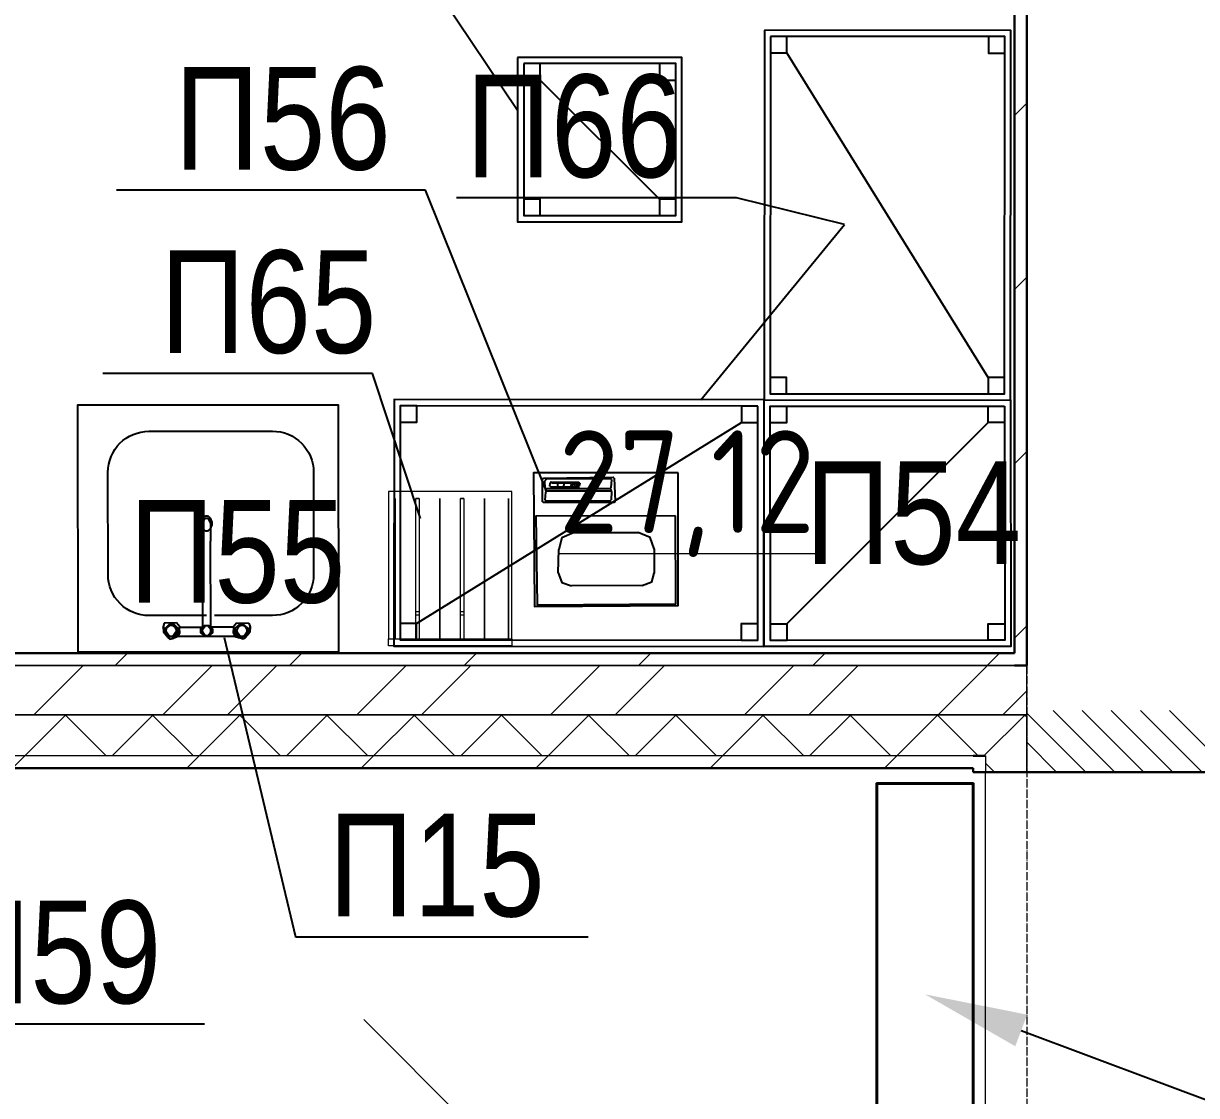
# Model space of a CAD drawing. Header units: millimetres. Extents: x -215207 to 92095, y -30385 to 123050.
# Drawn here: x -148776 to -145922, y 26559 to 29169 of the extents above; entities that cross this region are included whole.
import ezdxf
from ezdxf import colors
from ezdxf.entities.mleader import LeaderData, LeaderLine
from ezdxf.enums import TextEntityAlignment as Align
from ezdxf.math import Vec2, Vec3

# ---------------------------------------------------------------- set-up
doc = ezdxf.new("R2010")
doc.units = ezdxf.units.MM
doc.linetypes.add('ADSK_Линия сетки', pattern=[25, 20, -2.5, 0, -2.5])
doc.linetypes.add('ADSK_Штриховая_ш2 п1_5', pattern=[4.5, 3, -1.5])
for name, color, linetype in [('PDF _Геометрия', 7, 'Continuous'), ('Мультивыноски отполение', 7, 'Continuous'), ('ТХ', 5, 'Continuous'), ('ТХ_(нейтральное оборудование_мебель)', 32, 'Continuous'), ('ТХ_ПД_ВК (мойки_раковины_трапы_поддоны_пол.краны)', 150, 'Continuous'), ('ТХ_ПД_ЭО (все электрическое оборудование - кроме вытяжных зонтов)', 20, 'Continuous')]:
    doc.layers.add(name, color=color, linetype=linetype)
for name, color, linetype, lineweight in [('Двери', 7, 'Continuous', 9), ('ДОНМ_ТХ_Анно', 84, 'Continuous', 20), ('Марки помещений', 7, 'Continuous', 20), ('Оборудование', 7, 'Continuous', 20), ('Оборудование пищеблок', 7, 'Continuous', 9), ('Оси', 7, 'Continuous', 9), ('Радиаторы отопления', 10, 'Continuous', 40), ('Стены внутренние', 7, 'Continuous', 20), ('Стены наружные', 7, 'Continuous', 20), ('Стены штриховка', 7, 'Continuous', 9), ('ТХ Оборудование ПРОЧЕЕ', 7, 'Continuous', 20)]:
    doc.layers.add(name, color=color, linetype=linetype, lineweight=lineweight)
doc.styles.add('DCAD_TEXT', font='GOST_Common.ttf', dxfattribs={"height": 180})
doc.styles.add('GOST Common_3', font='GOST_Common.ttf', dxfattribs={"width": 0.9, "height": 2.5})
doc.styles.add('ТХ_ДОНМ', font='ARIALN.TTF')

# ---------------------------------------------------------------- blocks, each defined once
blk = doc.blocks.new('1 этаж 21082025')
at = {"layer": 'Двери', "linetype": 'ADSK_Штриховая_ш2 п1_5'}
for p, q in [((53600, -3945), (53600, -4095)), ((53600, -4095), (54150, -4095))]:
    blk.add_line(p, q, dxfattribs=at)
at = {"layer": 'Двери', "linetype": 'Continuous', "lineweight": 18}
for p, q in [((53600, -3951.4), (53743.6, -4095)), ((53664.3, -3945), (53814.3, -4095)), ((53735, -3945), (53885, -4095)), ((53805.7, -3945), (53955.7, -4095)), ((53876.4, -3945), (54026.4, -4095)), ((53947.1, -3945), (54097.1, -4095)), ((53600, -4022.2), (53672.8, -4095)), ((53600, -4092.9), (53602.1, -4095))]:
    blk.add_line(p, q, dxfattribs=at)
at = {"layer": 'Оборудование'}
blk.add_line((52645, -5355), (51987.4, -4697.4), dxfattribs=at)
at = {"layer": 'Оси', "linetype": 'ADSK_Линия сетки'}
blk.add_line((53600, 5350.6), (53600, -17365.8), dxfattribs=at)
at = {"layer": 'Стены внутренние', "lineweight": 30}
for p, q in [((53600, 0), (53600, -3835)), ((53470, -4055), (53500, -4055)), ((53500, -4095), (54150, -4095))]:
    blk.add_line(p, q, dxfattribs=at)
at = {"layer": 'Стены внутренние', "linetype": 'Continuous', "lineweight": 9}
for p, q in [((51162.6, -4055), (51262.6, -3955)), ((51360.4, -4055), (51260.4, -3955)), ((51374.7, -4055), (51474.7, -3955)), ((51572.5, -4055), (51472.5, -3955)), ((51586.8, -4055), (51686.8, -3955)), ((51784.7, -4055), (51684.7, -3955)), ((51799, -4055), (51899, -3955)), ((51996.8, -4055), (51896.8, -3955)), ((52011.1, -4055), (52111.1, -3955)), ((52208.9, -4055), (52108.9, -3955)), ((52223.2, -4055), (52323.2, -3955)), ((52421.1, -4055), (52321.1, -3955)), ((52435.4, -4055), (52535.4, -3955)), ((52633.2, -4055), (52533.2, -3955)), ((52647.5, -4055), (52747.5, -3955)), ((52845.3, -4055), (52745.3, -3955)), ((52859.6, -4055), (52959.6, -3955)), ((53057.5, -4055), (52957.5, -3955)), ((53071.8, -4055), (53171.8, -3955)), ((53269.6, -4055), (53169.6, -3955)), ((53283.9, -4055), (53383.9, -3955)), ((53481.7, -4055), (53381.7, -3955)), ((53496, -4055), (53596, -3955)), ((53600, -3961.1), (53593.9, -3955)), ((53521.7, -4095), (53500, -4073.3))]:
    blk.add_line(p, q, dxfattribs=at)
at = {"layer": 'Стены внутренние'}
for p, q in [((53600, -4095), (53600, -3955)), ((53500, -5315), (53500, -4095))]:
    blk.add_line(p, q, dxfattribs=at)
at = {"layer": 'Стены наружные', "lineweight": 30}
for p, q in [((53570, -30), (53570, -3805)), ((53570, -3805), (50275, -3805)), ((53570, -3835), (53600, -3835)), ((51075, -4085), (53470, -4085)), ((53470, -4085), (53470, -4095)), ((53470, -4095), (53500, -4095))]:
    blk.add_line(p, q, dxfattribs=at)
at = {"layer": 'Стены наружные', "linetype": 'Continuous', "lineweight": 9}
for p, q in [((53570, -2496.1), (53600, -2466.1)), ((53570, -2920.4), (53600, -2890.4)), ((53570, -3344.6), (53600, -3314.6)), ((53570, -3768.9), (53600, -3738.9)), ((51382.6, -3835), (51412.6, -3805)), ((51806.8, -3835), (51836.8, -3805)), ((52231.1, -3835), (52261.1, -3805)), ((52655.4, -3835), (52685.4, -3805)), ((53079.6, -3835), (53109.6, -3805)), ((53503.9, -3835), (53533.9, -3805)), ((51184.3, -3955), (51304.3, -3835)), ((51498.6, -3955), (51618.6, -3835)), ((51655.7, -3955), (51775.7, -3835)), ((51970, -3955), (52090, -3835)), ((52127.2, -3955), (52247.2, -3835)), ((52441.5, -3955), (52561.5, -3835)), ((52598.6, -3955), (52718.6, -3835)), ((52913, -3955), (53033, -3835)), ((53070.1, -3955), (53190.1, -3835)), ((53384.4, -3955), (53504.4, -3835)), ((53541.6, -3955), (53600, -3896.6)), ((51132.6, -4085), (51162.6, -4055)), ((51556.8, -4085), (51586.8, -4055)), ((51981.1, -4085), (52011.1, -4055)), ((52405.4, -4085), (52435.4, -4055)), ((52829.6, -4085), (52859.6, -4055)), ((53253.9, -4085), (53283.9, -4055))]:
    blk.add_line(p, q, dxfattribs=at)
at = {"layer": 'Стены наружные'}
blk.add_line((53600, -3955), (53600, -3835), dxfattribs=at)
at = {"layer": 'Стены штриховка'}
for p, q in [((53570, -3835), (50275, -3835)), ((50275, -3835), (53570, -3835)), ((50275, -3955), (53600, -3955)), ((53600, -3955), (51105, -3955)), ((53470, -4055), (51075, -4055)), ((53500, -4055), (53500, -4095))]:
    blk.add_line(p, q, dxfattribs=at)
at = {"layer": 'Марки помещений', "style": 'GOST Common_3', "width": 0.9}
blk.add_text('%%U27,12', height=250, dxfattribs=at).set_placement((52461.2, -3512.9))
blk = doc.blocks.new('ванна 60х60')
at = {"layer": 'ТХ Оборудование ПРОЧЕЕ', "color": 0, "linetype": 'ByBlock', "lineweight": -2, "ltscale": 100}
for p, q in [((34.3, 390.2), (47.3, 401.1)), ((34.3, 390.2), (47.3, 401.1)), ((36.2, 386.2), (60.3, 402.1)), ((36.2, 386.2), (60.3, 402.1)), ((60.3, 402.1), (47.3, 401.1)), ((69.3, 399.1), (60.3, 402.1)), ((69.3, 399.1), (60.3, 402.1)), ((34.3, 390.2), (30.2, 385.2)), ((34.3, 390.2), (30.2, 385.2)), ((30.2, 385.2), (33.2, 376.2)), ((30.2, 385.2), (33.2, 376.2)), ((37.2, 365.2), (33.2, 376.2)), ((37.2, 365.2), (33.2, 376.2)), ((34.3, 390.2), (37.3, 388.2)), ((34.3, 390.2), (37.3, 388.2)), ((35.2, 379.2), (36.2, 386.2)), ((35.2, 379.2), (36.2, 386.2)), ((35.2, 379.2), (37.2, 378.2)), ((35.2, 379.2), (37.2, 378.2)), ((37.3, 388.2), (36.2, 386.2)), ((37.3, 388.2), (36.2, 386.2)), ((37.3, 387.2), (37.2, 375.2)), ((37.3, 387.2), (37.2, 375.2)), ((57.2, 364.1), (37.2, 378.2)), ((37.2, 378.2), (39.2, 367.2)), ((57.2, 364.1), (37.2, 378.2)), ((37.2, 378.2), (39.2, 367.2)), ((37.2, 375.2), (46.2, 365.2)), ((37.2, 375.2), (46.2, 365.2)), ((46.3, 397.2), (37.3, 387.2)), ((46.3, 397.2), (37.3, 387.2)), ((46.3, 397.2), (56.3, 397.1)), ((46.3, 397.2), (56.3, 397.1)), ((56.2, 365.1), (66.2, 375.1)), ((56.2, 365.1), (66.2, 375.1)), ((66.3, 387.1), (56.3, 397.1)), ((66.3, 387.1), (56.3, 397.1)), ((66.2, 375.1), (66.3, 387.1)), ((66.2, 375.1), (66.3, 387.1)), ((70.2, 369.1), (69.3, 399.1)), ((70.2, 369.1), (69.3, 399.1)), ((37.2, 365.2), (46.2, 361.2)), ((37.2, 365.2), (46.2, 361.2)), ((37.2, 365.2), (37.2, 227)), ((39.2, 367.2), (48.2, 362.1)), ((39.2, 367.2), (48.2, 362.1)), ((46.2, 365.2), (56.2, 365.1)), ((46.2, 365.2), (56.2, 365.1)), ((46.2, 361.2), (57.2, 362.1)), ((46.2, 361.2), (57.2, 362.1)), ((48.2, 362.1), (57.2, 364.1)), ((48.2, 362.1), (57.2, 364.1)), ((57.2, 364.1), (60.2, 361.1)), ((57.2, 364.1), (60.2, 361.1)), ((60.2, 361.1), (57.2, 362.1)), ((60.2, 361.1), (57.2, 362.1)), ((59.9, 361.2), (59.8, 306.1)), ((60.2, 361.1), (70.2, 369.1)), ((60.2, 361.1), (70.2, 369.1)), ((38, 301), (45, 308.1)), ((38, 301), (45, 308.1)), ((38, 299), (48, 306.1)), ((38, 299), (48, 306.1)), ((38, 291), (38, 301)), ((38, 291), (38, 301)), ((48, 286.1), (38, 293)), ((48, 286.1), (38, 293)), ((45, 284.1), (38, 291)), ((45, 284.1), (38, 291)), ((39, 302), (45.9, 311.1)), ((39, 302), (45.9, 311.1)), ((39, 290), (39, 302)), ((39, 290), (39, 302)), ((46, 281.1), (39, 290)), ((46, 281.1), (39, 290)), ((45, 308.1), (56, 308.1)), ((45, 308.1), (56, 308.1)), ((45.9, 311.1), (55.9, 311.1)), ((45.9, 311.1), (55.9, 311.1)), ((48, 306.1), (53.8, 306.1)), ((48, 286), (53.8, 286)), ((53.8, 306.1), (63, 299)), ((53.8, 286), (63, 293)), ((55.9, 311.1), (63, 302.1)), ((55.9, 311.1), (63, 302.1)), ((56, 308.1), (63, 301.1)), ((56, 308.1), (63, 301.1)), ((63, 291.1), (56, 284.1)), ((63, 291.1), (56, 284.1)), ((63, 290.1), (56, 281.1)), ((63, 290.1), (56, 281.1)), ((59.8, 306.1), (268.9, 306.1)), ((59.8, 231), (59.8, 286.1)), ((268.9, 286.1), (59.9, 286.1)), ((63, 302.1), (63, 290.1)), ((63, 302.1), (63, 290.1)), ((312.9, 306.1), (268.9, 306.1)), ((268.9, 286.1), (312.9, 286.1)), ((298.9, 305.1), (292.9, 298.1)), ((292.9, 298.1), (292.9, 294.1)), ((292.9, 294.1), (298.9, 287.1)), ((308.9, 309.1), (298.9, 305.1)), ((298.9, 287.1), (308.9, 283.1)), ((314.9, 309.1), (308.9, 309.1)), ((324.9, 299.1), (312.9, 306.1)), ((312.9, 286.1), (324.9, 293.1)), ((324.9, 305.1), (314.9, 309.1)), ((314.9, 283.1), (324.9, 287.1)), ((330.9, 298.1), (324.9, 305.1)), ((324.9, 293.1), (324.9, 299.1)), ((324.9, 287.1), (330.9, 294.1)), ((330.9, 294.1), (330.9, 298.1)), ((56, 284.1), (45, 284.1)), ((56, 284.1), (45, 284.1)), ((56, 281.1), (46, 281.1)), ((56, 281.1), (46, 281.1)), ((308.9, 283.1), (314.9, 283.1)), ((37.2, 227), (46.2, 231.1)), ((37.2, 227), (46.2, 231.1)), ((39.2, 225), (48.2, 230.1)), ((39.2, 225), (48.2, 230.1)), ((46.2, 231.1), (57.2, 230.1)), ((46.2, 231.1), (57.2, 230.1)), ((48.2, 230.1), (57.2, 228.1)), ((48.2, 230.1), (57.2, 228.1)), ((60.2, 231.1), (57.2, 230.1)), ((57.2, 228.1), (60.2, 231.1)), ((60.2, 231.1), (57.2, 230.1)), ((57.2, 228.1), (60.2, 231.1)), ((60.2, 231.1), (70.2, 223.1)), ((60.2, 231.1), (70.2, 223.1)), ((30.2, 207), (33.2, 216)), ((30.2, 207), (33.2, 216)), ((34.2, 202), (30.2, 207)), ((34.2, 202), (30.2, 207)), ((37.2, 227), (33.2, 216)), ((37.2, 227), (33.2, 216)), ((34.2, 202), (37.2, 204)), ((34.2, 202), (37.2, 204)), ((34.2, 202), (47.3, 191.1)), ((34.2, 202), (47.3, 191.1)), ((35.2, 213), (37.2, 214)), ((35.2, 213), (37.2, 214)), ((35.2, 213), (36.2, 206)), ((35.2, 213), (36.2, 206)), ((36.2, 206), (60.3, 190.1)), ((37.2, 204), (36.2, 206)), ((36.2, 206), (60.3, 190.1)), ((37.2, 204), (36.2, 206)), ((57.2, 228.1), (37.2, 214)), ((57.2, 228.1), (37.2, 214)), ((37.2, 217), (46.2, 227.1)), ((37.2, 217), (46.2, 227.1)), ((37.2, 214), (39.2, 225)), ((37.2, 214), (39.2, 225)), ((37.2, 205), (37.2, 217)), ((37.2, 205), (37.2, 217)), ((46.2, 195.1), (37.2, 205)), ((46.2, 195.1), (37.2, 205)), ((46.2, 227.1), (56.2, 227.1)), ((46.2, 227.1), (56.2, 227.1)), ((56.2, 227.1), (66.2, 217.1)), ((56.2, 227.1), (66.2, 217.1)), ((66.2, 205.1), (56.2, 195.1)), ((66.2, 205.1), (56.2, 195.1)), ((66.2, 217.1), (66.2, 205.1)), ((66.2, 217.1), (66.2, 205.1)), ((70.2, 223.1), (69.2, 193.1)), ((70.2, 223.1), (69.2, 193.1)), ((46.2, 195.1), (56.2, 195.1)), ((46.2, 195.1), (56.2, 195.1)), ((60.3, 190.1), (47.3, 191.1)), ((69.2, 193.1), (60.3, 190.1)), ((69.2, 193.1), (60.3, 190.1))]:
    blk.add_line(p, q, dxfattribs=at)
blk.add_lwpolyline([(0, -17.5), (0.1, 617.5), (600.1, 617.4), (600, -17.6), (0, -17.5)], dxfattribs=at)
blk.add_lwpolyline([(87.8, 295.6), (87.8, 156.4, 0.414214), (187.7, 56.4), (436.6, 56.3, 0.414214), (536.6, 156.3), (536.6, 456.6, 0.414214), (436.7, 556.6), (187.8, 556.6, 0.414214), (87.8, 456.6), (87.8, 315.6)], format="xyb", dxfattribs=at)
for centre in [(50.7, 382.1), (50.7, 382.1), (50.7, 210.1), (50.7, 210.1)]:
    blk.add_circle(centre, 13, dxfattribs=at)
blk = doc.blocks.new('полка для досок')
at = {"layer": 'PDF _Геометрия', "color": 0, "linetype": 'ByBlock', "lineweight": -2, "elevation": 814.1}
for points in [[(432890.8, 153070.3), (433166.2, 153070.3), (433182.9, 153070.3), (433232.9, 153070.3), (433232.9, 153120.4), (433232.9, 153178.8), (433232.9, 153187.1), (432874.1, 153187.1), (432874.1, 152886.7), (433232.9, 152886.7), (433232.9, 152903.4), (433232.9, 152953.5), (433232.9, 153011.9), (433232.9, 153062), (433182.9, 153062), (433166.2, 153062), (432890.8, 153062)], [(432890.8, 153178.8), (433166.2, 153178.8)], [(433166.2, 153178.8), (432890.8, 153178.8)], [(432890.8, 153178.8), (432890.8, 153178.8)], [(432890.8, 153178.8), (432890.8, 153178.8)], [(432890.8, 153178.8), (432890.8, 153178.8)], [(433166.2, 153178.8), (433174.5, 153178.8), (433166.2, 153178.8)], [(432890.8, 153120.4), (433166.2, 153120.4)], [(433166.2, 153120.4), (432890.8, 153120.4)], [(432890.8, 153120.4), (432890.8, 153120.4)], [(432890.8, 153120.4), (432890.8, 153120.4)], [(432890.8, 153120.4), (432890.8, 153120.4)], [(433166.2, 153120.4), (433174.5, 153120.4), (433166.2, 153120.4)], [(432890.8, 153070.3), (432890.8, 153070.3)], [(432890.8, 153070.3), (432890.8, 153062), (432890.8, 153070.3)], [(432890.8, 153062), (432890.8, 153062)], [(432890.8, 153011.9), (433166.2, 153011.9)], [(433166.2, 153011.9), (432890.8, 153011.9)], [(432890.8, 153011.9), (432890.8, 153011.9)], [(432890.8, 153011.9), (432890.8, 153011.9)], [(432890.8, 153011.9), (432890.8, 153011.9)], [(433166.2, 153011.9), (433174.5, 153011.9), (433166.2, 153011.9)], [(432890.8, 152961.8), (433166.2, 152961.8), (433182.9, 152961.8), (433232.9, 152961.8)], [(432890.8, 152961.8), (432890.8, 152961.8)], [(432890.8, 152953.5), (432890.8, 152961.8), (432890.8, 152953.5)], [(433232.9, 152953.5), (433182.9, 152953.5), (433166.2, 152953.5), (432890.8, 152953.5)], [(432890.8, 152953.5), (432890.8, 152953.5)], [(432890.8, 152903.4), (433166.2, 152903.4)], [(433166.2, 152903.4), (432890.8, 152903.4)], [(432890.8, 152903.4), (432890.8, 152903.4)], [(432890.8, 152903.4), (432890.8, 152903.4)], [(432890.8, 152903.4), (432890.8, 152903.4)], [(433166.2, 152903.4), (433174.5, 152903.4), (433166.2, 152903.4)]]:
    blk.add_lwpolyline(points, dxfattribs=at)
for points in [[(433166.2, 153178.8), (433182.9, 153178.8)], [(433182.9, 153178.8), (433232.9, 153178.8)], [(433249.6, 153187.1), (433249.6, 152886.7), (433232.9, 152886.7), (433232.9, 153187.1)], [(433166.2, 153120.4), (433182.9, 153120.4)], [(433182.9, 153120.4), (433232.9, 153120.4)], [(433166.2, 153070.3), (433174.5, 153070.3), (433174.5, 153062), (433166.2, 153062)], [(433166.2, 153011.9), (433182.9, 153011.9)], [(433182.9, 153011.9), (433232.9, 153011.9)], [(433166.2, 152953.5), (433166.2, 152961.8), (433174.5, 152961.8), (433174.5, 152953.5)], [(433166.2, 152903.4), (433182.9, 152903.4)], [(433182.9, 152903.4), (433232.9, 152903.4)]]:
    blk.add_lwpolyline(points, close=True, dxfattribs=at)
blk = doc.blocks.new('весы настольныеМАССА-К МК-32.2-А21')
at = {"layer": 'ТХ_ПД_ЭО (все электрическое оборудование - кроме вытяжных зонтов)', "linetype": 'ByBlock', "lineweight": -2}
for points in [[(0, -323), (-352.5, -322.7), (-349.7, 2.2), (0, 0), (0, -323), (0, -323)], [(-6.3, -218.3), (-346.4, -217.8), (-342.9, -1.4), (-5.6, -3.9), (-6.3, -218.3), (-6.3, -218.3)], [(-292.5, -79.3), (-283.5, -56.2), (-259.9, -48.1)], [(-87.5, -48.7), (-259.9, -48.1)], [(-87.5, -48.7), (-64.4, -57.7), (-58.2, -78.5)], [(-292.5, -79.3), (-290.2, -136.4)], [(-58.7, -137.6), (-58.2, -78.5)], [(-253, -177.5), (-282.9, -164.8), (-290.2, -136.4)], [(-58.7, -137.6), (-68.5, -165.5), (-97.7, -177.6)], [(-253, -177.5), (-97.7, -177.6)], [(-330.3, -252.6), (-327.5, -250.7)], [(-330.3, -252.6), (-330, -306.9)], [(-159.9, -250.5), (-327.5, -250.7)], [(-323.6, -256.3), (-320.8, -254.3)], [(-323.6, -256.3), (-322.2, -276.3)], [(-165.5, -254.5), (-320.8, -254.3)], [(-165.5, -254.5), (-163.5, -257.3)], [(-159.9, -250.5), (-155.1, -251.4), (-153.1, -254.2)], [(-155.6, -310.4), (-153.1, -254.2)], [(-323.8, -285.8), (-321, -283.9)], [(-320.2, -279.1), (-323, -281), (-322.2, -276.3)], [(-165.7, -284), (-321, -283.9)], [(-320.2, -279.1), (-164.9, -279.2)], [(-165.7, -284), (-163.8, -286.8)], [(-162.1, -277.3), (-162.9, -282), (-164.9, -279.2)], [(-162.1, -277.3), (-163.5, -257.3)], [(-328, -309.7), (-330, -306.9)], [(-328, -309.7), (-158.4, -312.4)], [(-323.8, -285.8), (-324.4, -303)], [(-320.4, -308.6), (-322.4, -305.8), (-324.4, -303)], [(-320.4, -308.6), (-165.2, -308.8)], [(-312.3, -290.3), (-309.5, -288.4)], [(-312.3, -290.3), (-309.5, -288.4)], [(-312.3, -290.3), (-311.2, -297.9)], [(-312.3, -290.3), (-311.2, -297.9)], [(-309.2, -300.7), (-311.2, -297.9)], [(-306.4, -298.8), (-311.2, -297.9)], [(-242.8, -287.7), (-309.5, -288.4)], [(-262.8, -289.2), (-309.5, -288.4)], [(-309.2, -300.7), (-242.5, -300.1)], [(-306.4, -298.8), (-264.5, -298.7)], [(-292.3, -288.9), (-294, -298.5)], [(-278, -291.4), (-276.8, -299)], [(-261.7, -296.7), (-264.5, -298.7)], [(-262.8, -289.2), (-260.8, -292)], [(-261.7, -296.7), (-260.8, -292)], [(-258, -290), (-255.2, -288)], [(-258, -290), (-256.9, -297.6)], [(-254.9, -300.4), (-256.9, -297.6)], [(-245.6, -289.7), (-255.2, -288)], [(-254.9, -300.4), (-244.5, -297.3)], [(-254.1, -295.6), (-253.2, -290.8), (-250.4, -288.9), (-248.4, -291.7), (-246.5, -294.5), (-247.3, -299.3), (-249.3, -296.5), (-252.1, -298.4), (-254.1, -295.6), (-254.1, -295.6)], [(-245.6, -289.7), (-242.8, -287.7), (-243.7, -292.5)], [(-244.5, -297.3), (-243.7, -292.5)], [(-244.5, -297.3), (-242.5, -300.1)], [(-242.8, -287.7), (-240.8, -290.5)], [(-239.7, -298.1), (-242.5, -300.1)], [(-239.7, -298.1), (-240.8, -290.5)], [(-162.3, -306.8), (-165.2, -308.8)], [(-162.3, -306.8), (-163.8, -286.8)], [(-155.6, -310.4), (-158.4, -312.4)]]:
    blk.add_lwpolyline(points, dxfattribs=at)
blk = doc.blocks.new('*U94')
at = {"layer": 'ТХ'}
for points in [[(400, 400), (400, 0), (0, 0), (0, 400)], [(55, 385.1), (55, 345), (15, 345), (15, 385.1)], [(385, 385), (385, 15), (15, 15), (15, 385)], [(385, 385), (385, 345), (345, 345), (345, 385)], [(55, 55.1), (55, 15), (15, 15), (15, 55.1)], [(385, 55), (385, 15), (345, 15), (345, 55)]]:
    blk.add_lwpolyline(points, close=True, dxfattribs=at)
blk.add_lwpolyline([(55, 55.1), (345, 345)], dxfattribs=at)
blk = doc.blocks.new('пароконвектомат ПКА')
at = {"layer": 'ТХ', "color": 0, "linetype": 'ByBlock', "lineweight": -2}
for p, q in [((-1999564.3, -375569.5), (-1999818.6, -375749.2)), ((-1999540.6, -375603.4), (-1999564.3, -375569.5)), ((-2000255.8, -376111.9), (-1999540.6, -375603.4)), ((-1999794.8, -375783.1), (-1999564.3, -375616.9)), ((-1999784.7, -375705.1), (-1999638.9, -375603.4)), ((-1999706.7, -375600), (-1999764.3, -375640.7)), ((-1999679.6, -375630.5), (-1999706.7, -375600)), ((-1999638.9, -375603.4), (-1999628.7, -375613.6)), ((-1999540.6, -375603.4), (-1999096.5, -376227.1)), ((-1999744, -375678), (-1999764.3, -375640.7)), ((-1999774.5, -375718.6), (-1999784.7, -375705.1)), ((-1999883, -375728.8), (-1999920.3, -375755.9)), ((-1999869.4, -375752.5), (-1999883, -375728.8)), ((-1999832.1, -375759.3), (-2000279.6, -376078)), ((-1999920.3, -375755.9), (-1999903.3, -375776.3)), ((-1999903.3, -375776.3), (-1999869.4, -375752.5)), ((-1999855.8, -375776.3), (-1999869.4, -375752.5)), ((-1999808.4, -375793.2), (-1999832.1, -375759.3)), ((-1999818.6, -375749.2), (-1999794.8, -375783.1)), ((-2000252.5, -376108.5), (-1999808.4, -375793.2)), ((-1999886.4, -375796.6), (-1999903.3, -375776.3)), ((-1999794.8, -375783.1), (-1999808.4, -375793.2)), ((-1999496.5, -375949.2), (-1999516.9, -375983.1)), ((-1999489.7, -375955.9), (-1999510.1, -375986.4)), ((-1999455.8, -375942.4), (-1999496.5, -375949.2)), ((-1999455.8, -375949.2), (-1999489.7, -375955.9)), ((-1999421.9, -375962.7), (-1999455.8, -375942.4)), ((-1999428.7, -375969.5), (-1999455.8, -375949.2)), ((-1999411.8, -376003.4), (-1999421.9, -375962.7)), ((-1999516.9, -375983.1), (-1999506.7, -376023.7)), ((-1999510.1, -375986.4), (-1999499.9, -376020.3)), ((-1999418.6, -376003.4), (-1999428.7, -375969.5)), ((-1999506.7, -376023.7), (-1999472.8, -376047.5)), ((-1999499.9, -376020.3), (-1999472.8, -376040.7)), ((-1999438.9, -376030.5), (-1999418.6, -376003.4)), ((-1999432.1, -376037.3), (-1999411.8, -376003.4)), ((-1999472.8, -376040.7), (-1999438.9, -376030.5)), ((-1999472.8, -376047.5), (-1999432.1, -376037.3)), ((-2000279.6, -376078), (-2000255.8, -376111.9)), ((-1999811.8, -376735.6), (-2000255.8, -376111.9)), ((-1999096.5, -376227.1), (-1999811.8, -376735.6))]:
    blk.add_line(p, q, dxfattribs=at)
blk = doc.blocks.new('*U150')
at = {"layer": 'ТХ'}
for points in [[(600, 900), (600, 0), (0, 0), (0, 900)], [(55, 885.1), (55, 845), (15, 845), (15, 885.1)], [(585, 885), (585, 15), (15, 15), (15, 885)], [(585, 885), (585, 845), (545, 845), (545, 885)], [(55, 55.1), (55, 15), (15, 15), (15, 55.1)], [(585, 55), (585, 15), (545, 15), (545, 55)]]:
    blk.add_lwpolyline(points, close=True, dxfattribs=at)
blk.add_lwpolyline([(55, 55.1), (545, 845)], dxfattribs=at)
blk = doc.blocks.new('*U151')
at = {"layer": 'ТХ'}
for points in [[(600, 600), (600, 0), (0, 0), (0, 600)], [(55, 585.1), (55, 545), (15, 545), (15, 585.1)], [(585, 585), (585, 15), (15, 15), (15, 585)], [(585, 585), (585, 545), (545, 545), (545, 585)], [(55, 55.1), (55, 15), (15, 15), (15, 55.1)], [(585, 55), (585, 15), (545, 15), (545, 55)]]:
    blk.add_lwpolyline(points, close=True, dxfattribs=at)
blk.add_lwpolyline([(55, 55.1), (545, 545)], dxfattribs=at)
blk = doc.blocks.new('_None')

msp = doc.modelspace()

# ---------------------------------------------------------------- linework, layer by layer
at = {"layer": 'Радиаторы отопления', "lineweight": 40}
msp.add_lwpolyline([(-146699.8, 26162.8), (-146464.8, 26162.8), (-146464.8, 27318.6), (-146699.8, 27318.6)], close=True, dxfattribs=at)

# ---------------------------------------------------------------- block references
msp.add_blockref('1 этаж 21082025', (-199934.8, 31441.4))
at = {"layer": 'Оборудование пищеблок', "color": 217, "true_color": 0x93278f, "rotation": 270}
msp.add_blockref('полка для досок', (-300774.5, 460903.5, -814.1), dxfattribs=at)
at = {"layer": 'ТХ_(нейтральное оборудование_мебель)', "xscale": -1}
for p, rotation in [((-146373.9, 28252), 359.9501986248683), ((-147874.4, 27653.3), 269.9501986248683)]:
    msp.add_blockref('*U150', p, dxfattribs=dict(at, rotation=rotation))
msp.add_blockref('*U94', (-147173.5, 28686.2), dxfattribs=at)
at = {"layer": 'ТХ_(нейтральное оборудование_мебель)', "rotation": 0.04980137513167977}
msp.add_blockref('*U151', (-146973.4, 27652), dxfattribs=at)
at = {"layer": 'ТХ_ПД_ВК (мойки_раковины_трапы_поддоны_пол.краны)', "ltscale": 150, "xscale": -1, "rotation": 270.0397421602678}
msp.add_blockref('ванна 60х60', (-148626.1, 27639.6), dxfattribs=at)
at = {"layer": 'ТХ_ПД_ЭО (все электрическое оборудование - кроме вытяжных зонтов)', "lineweight": 30, "rotation": 54.5909609220566}
msp.add_blockref('пароконвектомат ПКА', (705146.5, 1877427.1), dxfattribs=at)
at = {"layer": 'ТХ_ПД_ЭО (все электрическое оборудование - кроме вытяжных зонтов)', "xscale": -1, "rotation": 180}
msp.add_blockref('весы настольныеМАССА-К МК-32.2-А21', (-147182.6, 27752.1), dxfattribs=at)

# ---------------------------------------------------------------- texts
at = {"layer": 'ДОНМ_ТХ_Анно', "style": 'ТХ_ДОНМ'}
for s, p in [('П54', (-146610.8, 27977.8)), ('П55', (-148255.2, 27884))]:
    msp.add_text(s, height=250, dxfattribs=at).set_placement(p, align=Align.MIDDLE_CENTER)

# ---------------------------------------------------------------- leaders
at = {"layer": 'ДОНМ_ТХ_Анно'}
ml = msp.add_multileader_mtext('Standard', dxfattribs=at)
ml.set_content('П63', color=256, style='ТХ_ДОНМ')
ml.set_leader_properties()
ml.set_arrow_properties(name='NONE')
ml.build(insert=Vec2(0, 0))
ml.multileader.update_dxf_attribs({"text_left_attachment_type": 6, "text_right_attachment_type": 6, "dogleg_length": 0.25, "arrow_head_size": 250})
ctx = ml.context
ctx.base_point, ctx.char_height, ctx.arrow_head_size, ctx.landing_gap_size, ctx.plane_origin = Vec3(-148310, 29234.7), 250, 250, 25, Vec3(-150247.4, 25660.6)
ctx.left_attachment, ctx.right_attachment = 6, 6
notes = []
notes.append((ctx, [(1, (1, 1, 0), (-147759.6, 29234.7), (-1, 0), 11.8, [(2, [(-147573.5, 28956.9)], 0, [])])]))
ctx.mtext.insert, ctx.mtext.flow_direction = Vec3(-148285, 29534.7), 5
ml = msp.add_multileader_mtext('Standard', dxfattribs=at)
ml.set_content('П56', color=256, style='ТХ_ДОНМ')
ml.set_leader_properties()
ml.set_arrow_properties(name='NONE')
ml.build(insert=Vec2(0, 0))
ml.multileader.update_dxf_attribs({"text_left_attachment_type": 6, "text_right_attachment_type": 6, "dogleg_length": 0.25, "arrow_head_size": 250})
ctx = ml.context
ctx.base_point, ctx.char_height, ctx.arrow_head_size, ctx.landing_gap_size, ctx.plane_origin = Vec3(-148432.3, 28763.1), 250, 250, 25, Vec3(-150116.6, 23098.2)
ctx.left_attachment, ctx.right_attachment = 6, 6
notes.append((ctx, [(1, (1, 1, 0), (-147797.1, 28763.1), (-1, 0), 96.7, [(2, [(-147504.2, 28032.1)], 0, [])])]))
ctx.mtext.insert, ctx.mtext.flow_direction = Vec3(-148407.3, 29063.1), 5
ml = msp.add_multileader_mtext('Standard', dxfattribs=at)
ml.set_content('П66', color=256, style='ТХ_ДОНМ')
ml.set_leader_properties()
ml.set_arrow_properties(name='NONE')
ml.build(insert=Vec2(0, 0))
ml.multileader.update_dxf_attribs({"text_left_attachment_type": 6, "text_right_attachment_type": 6, "dogleg_length": 0.25, "arrow_head_size": 250})
ctx = ml.context
ctx.base_point, ctx.char_height, ctx.arrow_head_size, ctx.landing_gap_size, ctx.plane_origin = Vec3(-147605.3, 28744.6), 250, 250, 25, Vec3(-149551.7, 25074.5)
ctx.left_attachment, ctx.right_attachment = 6, 6
notes.append((ctx, [(1, (1, 1, 0), (-147041, 28744.6), (-1, 0), 25.7, [(1, [(-147127.4, 28252.6), (-146778.4, 28679.9)], 0, [])])]))
ctx.mtext.insert, ctx.mtext.flow_direction = Vec3(-147698.9, 29044.6), 5
ml = msp.add_multileader_mtext('Standard', dxfattribs=at)
ml.set_content('П65', color=256, style='ТХ_ДОНМ')
ml.set_leader_properties()
ml.set_arrow_properties(name='NONE')
ml.build(insert=Vec2(0, 0))
ml.multileader.update_dxf_attribs({"text_left_attachment_type": 6, "text_right_attachment_type": 6, "dogleg_length": 0.25, "arrow_head_size": 250})
ctx = ml.context
ctx.base_point, ctx.char_height, ctx.arrow_head_size, ctx.landing_gap_size, ctx.plane_origin = Vec3(-148467, 28316.8), 250, 250, 25, Vec3(-150408.3, 25036.1)
ctx.left_attachment, ctx.right_attachment = 6, 6
notes.append((ctx, [(1, (1, 1, 0), (-147926.5, 28316.8), (-1, 0), 0.25, [(2, [(-147810, 27964.1)], 0, [])])]))
ctx.mtext.insert, ctx.mtext.flow_direction = Vec3(-148442, 28616.8), 5
ml = msp.add_multileader_mtext('Standard', dxfattribs=at)
ml.set_content('П15', color=256, style='ТХ_ДОНМ')
ml.set_leader_properties()
ml.set_arrow_properties(name='NONE')
ml.build(insert=Vec2(0, 0))
ml.multileader.update_dxf_attribs({"text_left_attachment_type": 6, "text_right_attachment_type": 6, "dogleg_length": 0.25, "arrow_head_size": 250})
ctx = ml.context
ctx.base_point, ctx.char_height, ctx.arrow_head_size, ctx.landing_gap_size, ctx.plane_origin = Vec3(-148057.6, 26945.3), 250, 250, 25, Vec3(-151095.5, 22620.8)
ctx.left_attachment, ctx.right_attachment = 6, 6
notes.append((ctx, [(0, (1, 1, 0), (-148113.9, 26945.3), (1, 0), 56.3, [(2, [(-148286.9, 27674.5)], 0, [])])]))
ctx.mtext.insert, ctx.mtext.flow_direction = Vec3(-148032.6, 27245.3), 5
ml = msp.add_multileader_mtext('Standard', dxfattribs=at)
ml.set_content('П59', color=256, style='ТХ_ДОНМ')
ml.set_leader_properties()
ml.set_arrow_properties(name='NONE')
ml.build(insert=Vec2(0, 0))
ml.multileader.update_dxf_attribs({"text_left_attachment_type": 6, "text_right_attachment_type": 6, "dogleg_length": 0.25, "arrow_head_size": 250})
ctx = ml.context
ctx.base_point, ctx.char_height, ctx.arrow_head_size, ctx.landing_gap_size, ctx.plane_origin = Vec3(-148990.5, 26733.8), 250, 250, 25, Vec3(-146441.6, 23089.3)
ctx.left_attachment, ctx.right_attachment = 6, 6
notes.append((ctx, [(1, (1, 1, 0), (-149023.7, 26733.8), (1, 0), 33.2, [(2, [(-148974.1, 27608.2)], 0, [])])]))
ctx.mtext.insert, ctx.mtext.flow_direction = Vec3(-148965.5, 27033.8), 5
at = {"layer": 'Мультивыноски отполение'}
ml = msp.add_multileader_mtext('Standard', dxfattribs=at)
ml.set_content('ВТЗ У2 (Возд.элект.завеса) КЭВ-6П3033Е:\\P3/N/PE 380 В 50 Гц, Nуст.=6,0кВт,\\P ДхШхВ-1035х235х235', color=256, style='DCAD_TEXT')
ml.set_leader_properties(color=256, linetype='ByLayer', lineweight=-1)
ml.build(insert=Vec2(0, 0))
ml.multileader.update_dxf_attribs({"has_dogleg": 0, "text_left_attachment_type": 6, "text_right_attachment_type": 6, "dogleg_length": 1, "arrow_head_size": 250})
ctx = ml.context
ctx.base_point, ctx.char_height, ctx.arrow_head_size, ctx.landing_gap_size, ctx.plane_origin = Vec3(-143777.7, 25752.6), 180, 250, 0.09, Vec3(-247623.4, 28418.4)
ctx.left_attachment, ctx.right_attachment = 6, 6
notes.append((ctx, [(1, (1, 1, 0), (-143778.7, 25752.6), (1, 0), 1, [(0, [(-146582.3, 26805.6)], 0, [])])]))
ctx.mtext.insert, ctx.mtext.line_spacing_style, ctx.mtext.flow_direction = Vec3(-143777.6, 25968.6), 2, 5
for ctx, leaders in notes:
    for number, flags, end, landing, length, lines in leaders:
        leader = LeaderData()
        leader.index, (leader.has_last_leader_line, leader.has_dogleg_vector, leader.attachment_direction) = number, flags
        leader.last_leader_point, leader.dogleg_vector, leader.dogleg_length = Vec3(end), Vec3(landing), length
        for number, points, colour, breaks in lines:
            line = LeaderLine()
            line.index, line.vertices, line.color, line.breaks = number, Vec3.list(points), colors.encode_raw_color(colour), breaks
            leader.lines.append(line)
        ctx.leaders.append(leader)

doc.saveas('drawing.dxf')
